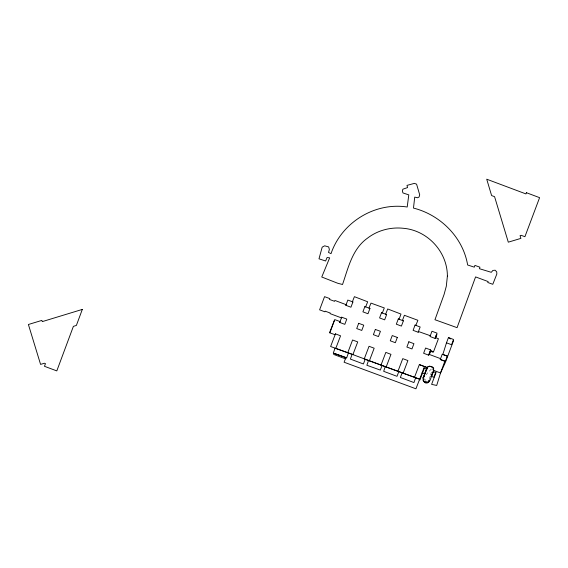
<?xml version="1.0" encoding="UTF-8"?>
<svg xmlns="http://www.w3.org/2000/svg" width="568" height="568" viewBox="0 0 568 568"><rect width="100%" height="100%" fill="white"/><g stroke="black" fill="none" stroke-linecap="round" stroke-linejoin="round"><path stroke-width="0.43" stroke-dasharray="2.84 2.13" d="M429.33 378.97L430.345 375.64M430.594 374.809L432.362 368.973M425.957 374.83L431.715 368.561M423.735 378.508L427.015 381.22"/><path stroke-width="0.85" d="M428.329 382.2L428.357 381.369M428.826 380.638L428.322 382.3L424.743 381.916L423.167 380.475L423.082 377.961L427.136 367.546L428.109 366.573L429.713 366.19L432.866 367.311L433.704 368.547L433.313 371.628L436.032 372.651L431.609 384.366L436.7 385.452L440.534 372.97L444.858 361.198L445.34 361.362L447.3 356.122L442.834 354.446L446.483 342.824L448.457 337.562L453.534 339.472L451.56 344.712L446.483 342.824M348.425 352.941L385.21 366.658L383.684 371.33L397.004 376.321L398.828 371.614L419.645 379.204L415.932 388.803L344.101 362.221L345.891 357.577L346.665 357.861L348.425 352.941L335.07 348.149L333.295 353.069L346.665 357.861M368.504 360.545L366.864 365.267L380.333 370.087L382.058 365.451M415.662 377.699L413.951 382.555L400.369 377.493L402.144 372.871M352.11 354.276L350.399 359.082L363.413 363.974L365.174 359.288M430.65 349.909L428.691 355.163L423.614 353.275L425.595 348.028L430.65 349.909L428.691 355.163M345.862 305.314L347.822 300.074L352.913 301.949L350.939 307.21L345.862 305.314L346.097 304.661L334.907 300.444L334.552 301.31L329.476 299.435L329.795 298.598L324.555 296.652L319.592 309.837L324.924 311.818L325.159 311.165L330.249 313.039L330.029 313.607L341.439 317.881L341.709 317.192L346.785 319.102L344.819 324.342L339.728 322.454L341.709 317.192M435.074 338.4L437.033 333.153L431.978 331.243L429.997 336.504L435.074 338.4L436.565 334.41L436.934 334.545L435.748 337.747L435.358 337.612L438.439 338.698L433.498 351.848L430.388 350.662L433.185 351.734L433.015 352.203L430.587 351.294L429.394 354.482L428.996 354.325L440.569 358.649L440.271 359.487L444.858 361.198M335.439 333.856L330.619 346.508L335.773 348.418L340.566 335.802L335.439 333.856L335.092 334.729L329.88 332.855L334.701 319.585L340.062 321.58L339.728 322.454M433.199 371.926L431.538 376.421L433.902 377.223L435.841 372.097M418.176 332.23L420.15 326.99L415.059 325.081L413.099 330.342L418.176 332.23L418.438 331.513L430.303 335.702M369.945 308.481L364.876 306.585L362.909 311.846L367.972 313.742L369.945 308.481L368.994 308.112L370.968 303.106L384.302 307.948L382.328 312.968L381.54 312.705L379.58 317.931L384.657 319.841L386.63 314.58L381.54 312.705M398.289 318.953L396.329 324.193L401.406 326.089L403.379 320.842L398.289 318.953L399.077 319.237L400.987 314.076L387.688 308.964L385.658 314.225L386.63 314.58M453.498 340.793L445.447 362.235L440.534 372.97L433.753 370.428L432.866 367.311L429.713 366.19M347.772 352.707L352.579 339.991L357.719 341.915L352.913 354.595L335.773 348.418M369.363 360.879L374.17 348.212L369.044 346.288L364.237 358.933L419.645 379.204M381.021 365.068L385.828 352.387L390.969 354.347L386.162 367.006M397.955 371.28L402.762 358.635L407.902 360.574L403.095 373.226M414.519 377.258L419.347 364.599L427.136 367.546L426.532 369.051L424.339 368.234L419.951 379.921L419.447 379.736L424.474 366.523M426.504 369.122L424.623 373.843L422.074 372.885M424.232 376.712L423.082 377.961L428.109 366.573M429.408 379.928L428.322 382.3L424.743 381.916L423.7 380.965C424.282 383.727 428.357 383.783 429.33 381.199L428.322 382.3L429.948 380.524L433.753 370.428L430.856 376.761M423.082 377.961L424.743 375.022M423.167 380.475L423.764 379.743M334.318 320.643L329.546 332.706L329.88 332.834M352.913 301.949L352.38 301.764L354.404 296.673L367.673 301.778L365.643 306.89L364.876 306.585M403.379 320.842L402.414 320.494L404.373 315.283L417.892 320.288L415.847 325.386L415.059 325.081M385.21 366.658L398.828 371.614M445.34 361.362L440.271 359.487L442.231 354.226L447.3 356.122M419.347 364.599L427.136 367.546M448.457 337.562L450.623 338.947M447.385 276.084L446.313 286.236L444.084 294.458L434.96 319.734L457.07 327.658L475.579 276.907L488.125 281.565L487.791 282.502L492.797 284.291L496.851 273.975L496.716 271.88L495.147 270.205L492.882 270.439L491.292 272.313L479.463 268.714L479.903 267.187L474.926 265.398L474.287 267.159L467.641 264.993C462.998 237.332 440.377 214.839 413.483 208.08L414.725 197.124L417.601 197.756L419.092 196.968L419.695 194.796L416.585 184.16L414.406 183.372L407 185.381L407.54 187.575L402.861 189.201L402.414 190.99L402.946 192.935L408.797 194.881L407.199 207.008C374.653 201.974 341.553 222.592 331.016 253.655L328.51 252.433L329.362 249.466L328.659 246.924L324.669 245.816L322.191 247.137L318.989 258.816L325.627 260.996L327.097 257.489L329.66 257.844L321.758 277.006L337.683 283.24L342.525 284.497C348.269 267.862 352.309 248.791 367.617 238.063C377.755 230.267 390.748 226.916 403.415 228.293C427.534 230.345 447.406 251.794 447.385 276.084M526.387 192.701L525.947 193.922L486.719 179.197L491.611 195.562L494.572 196.67L508.296 242.167L520.906 238.382L520.082 235.635L521.175 235.315L524.91 236.707L539.6 197.657L526.387 192.701M82.317 309.418L76.375 325.436L73.393 326.351L56.807 370.897L44.467 366.303L45.468 363.626L44.41 363.236L40.576 364.393L28.4 324.498L41.883 320.395L42.266 321.616L82.317 309.418M358.678 323.306L356.718 328.567L361.773 330.441L363.747 325.18L358.678 323.306M345.891 357.577L345.422 358.834L333.714 354.446L334.119 353.374L345.891 357.577M375.341 329.44L373.382 334.666L378.458 336.575L380.432 331.314L375.341 329.44M397.316 337.442L395.342 342.703L390.266 340.793L392.247 335.553L397.316 337.442M408.861 341.78L406.887 347.041L411.956 348.937L413.937 343.69L408.861 341.78"/></g></svg>
